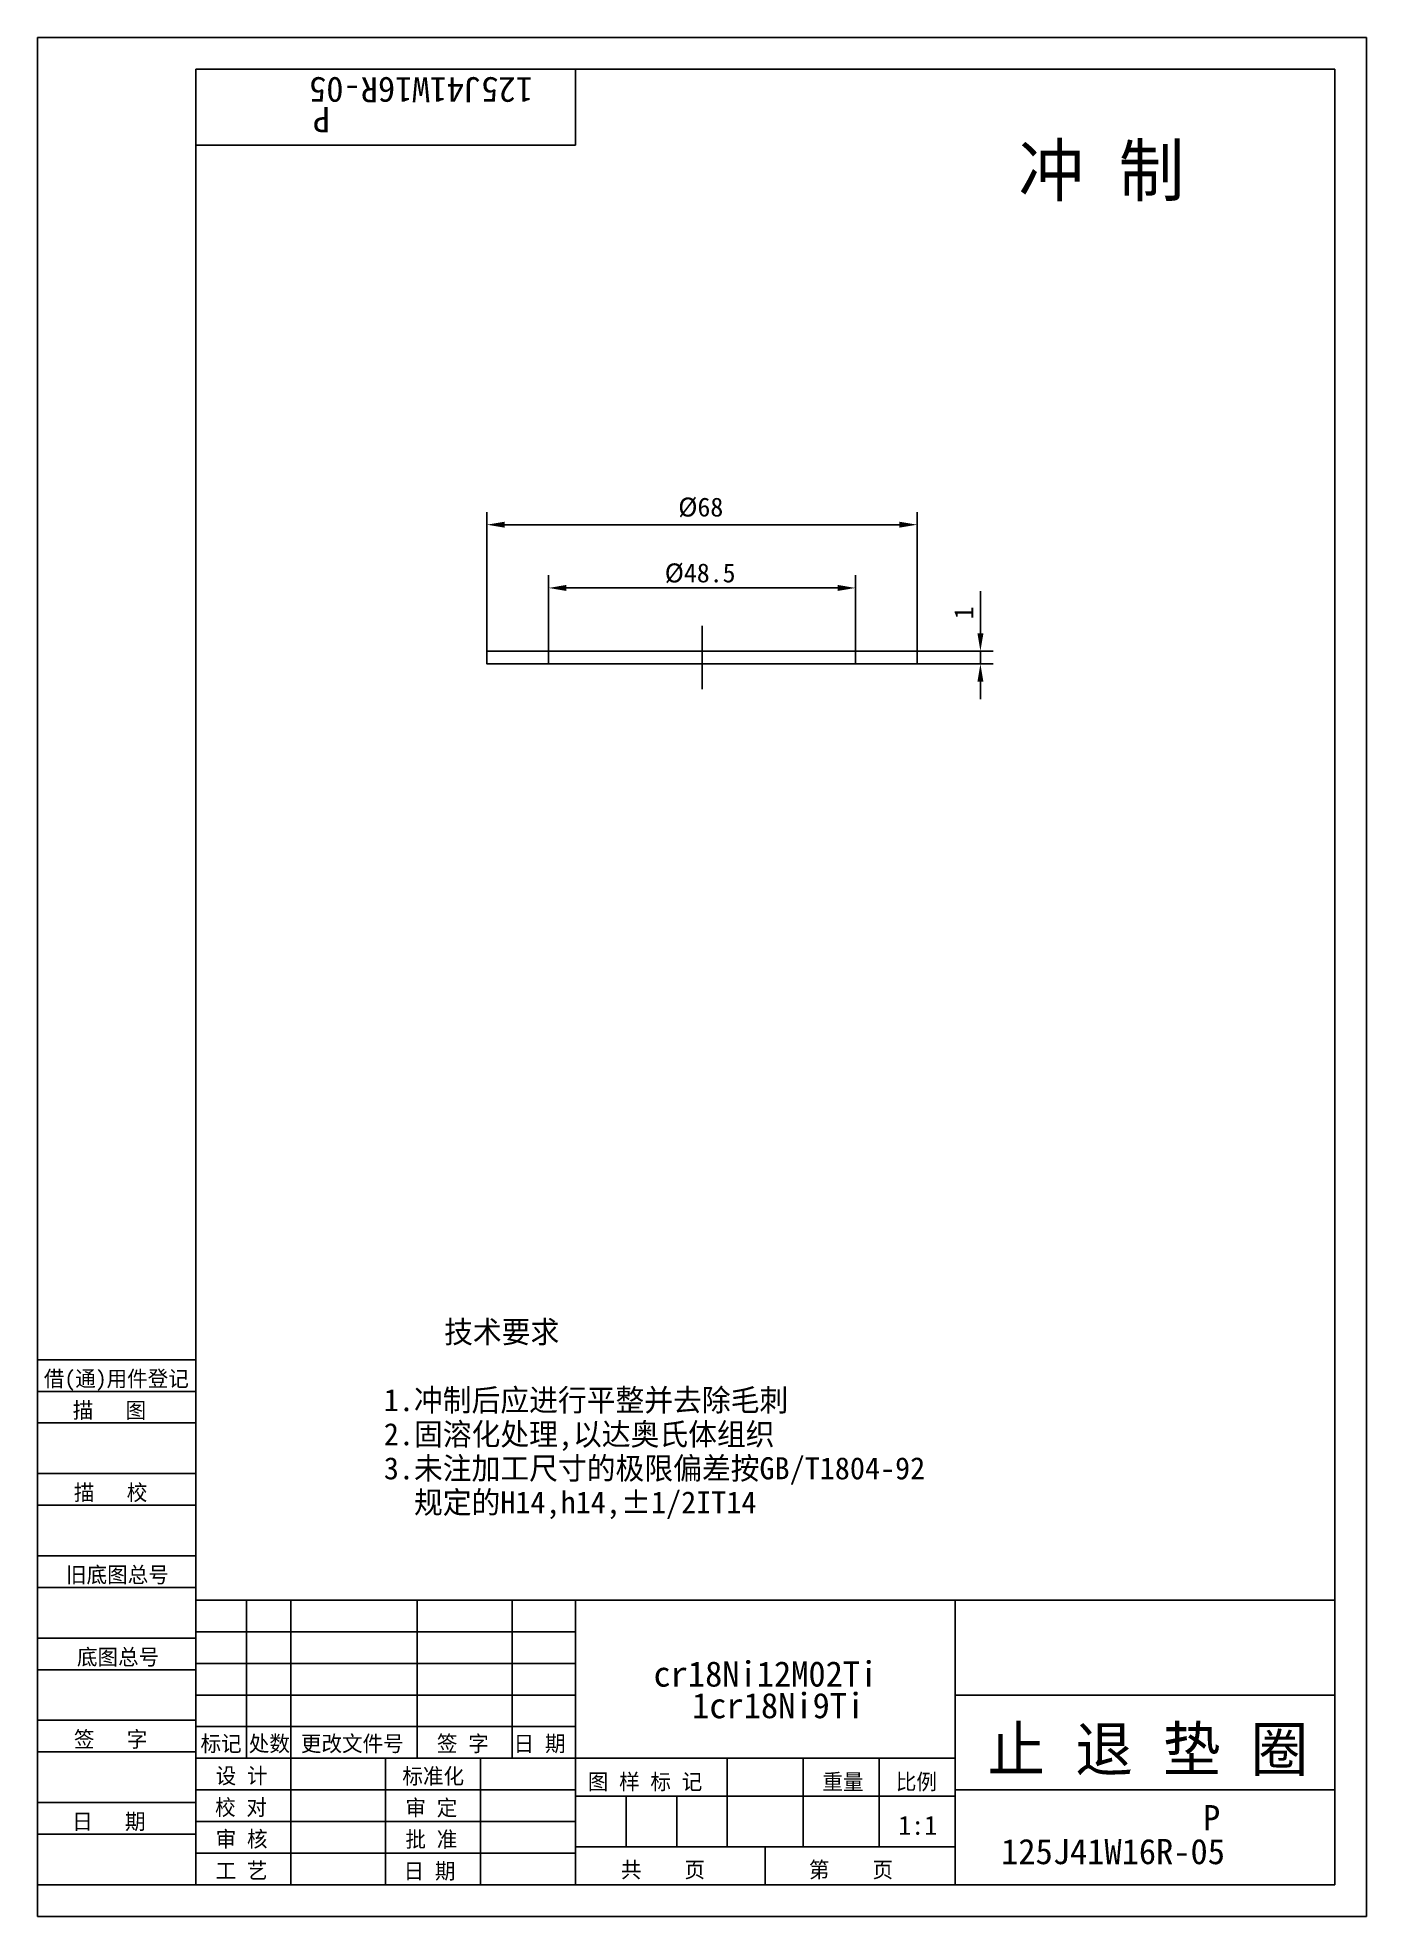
# Model space of a CAD drawing. Header units: metres. Extents: x 0 to 210, y 0 to 297.
import ezdxf

# ---------------------------------------------------------------- set-up
doc = ezdxf.new("R2010")
doc.units = ezdxf.units.M
for name, color, linetype in [('C', 6, 'Continuous'), ('D', 1, 'Continuous'), ('FL', 5, 'Continuous'), ('T', 7, 'Continuous'), ('TL', 4, 'Continuous')]:
    doc.layers.add(name, color=color, linetype=linetype)

# ---------------------------------------------------------------- blocks, each defined once
blk = doc.blocks.new('TUKUN4')
at = {"layer": 'FL'}
for p, q in [((0, 297), (0, 0)), ((210, 297), (0, 297)), ((210, 0), (210, 297)), ((0, 78), (25, 78)), ((0, 70), (25, 70)), ((0, 65), (25, 65)), ((0, 57), (25, 57)), ((0, 52), (25, 52)), ((33, 25), (33, 50)), ((40, 5), (40, 50)), ((60, 25), (60, 50)), ((75, 25), (75, 50)), ((25, 45), (85, 45)), ((0, 44), (25, 44)), ((0, 39), (25, 39)), ((25, 40), (85, 40)), ((25, 35), (85, 35)), ((0, 31), (25, 31)), ((25, 30), (85, 30)), ((0, 26), (25, 26)), ((70, 5), (70, 25)), ((0, 18), (25, 18)), ((25, 20), (85, 20)), ((25, 15), (85, 15)), ((0, 13), (25, 13)), ((25, 10), (85, 10)), ((0, 0), (210, 0))]:
    blk.add_line(p, q, dxfattribs=at)
at = {"layer": 'TL'}
for p, q in [((25, 5), (25, 292)), ((205, 292), (25, 292)), ((85, 292), (85, 280)), ((205, 5), (205, 292)), ((85, 280), (25, 280)), ((0, 88), (25, 88)), ((0, 83), (25, 83)), ((205, 50), (25, 50)), ((85, 5), (85, 50)), ((145, 5), (145, 50)), ((205, 35), (145, 35)), ((145, 25), (25, 25)), ((55, 5), (55, 25)), ((109, 11), (109, 25)), ((121, 11), (121, 25)), ((133, 11), (133, 25)), ((85, 19), (145, 19)), ((93, 11), (93, 19)), ((101, 11), (101, 19)), ((205, 20), (145, 20)), ((145, 11), (85, 11)), ((115, 5), (115, 11)), ((0, 5), (205, 5))]:
    blk.add_line(p, q, dxfattribs=at)
at = {"layer": 'T'}
for s, p in [('借(通)用件登记', (1, 83.76)), ('描   图', (5.56, 78.76)), ('描   校', (5.74, 65.76)), ('旧底图总号', (4.49, 52.76)), ('底图总号', (6.22, 39.76)), ('签   字', (5.74, 26.76)), ('标记', (25.75, 26.07)), ('处数', (33.38, 26.07)), ('更改文件号', (41.61, 26.07)), ('签 字', (63.1, 26.07)), ('日 期', (75.23, 26.07)), ('设 计', (28.14, 20.99)), ('标准化', (57.65, 20.93)), ('图 样 标 记', (86.95, 20.04)), ('重量', (124.03, 20.04)), ('比例', (135.64, 20.04)), ('校 对', (28.05, 15.99)), ('审 定', (58.13, 15.93)), ('日   期', (5.45, 13.76)), ('审 核', (28.14, 10.99)), ('批 准', (58.13, 10.93)), ('共    页', (92.18, 6.13)), ('第    页', (121.9, 6.13)), ('工 艺', (28.14, 5.99)), ('日 期', (57.84, 5.93))]:
    blk.add_text(s, height=2.5, dxfattribs=at).set_placement(p)

msp = doc.modelspace()

# ---------------------------------------------------------------- linework, layer by layer
at = {"layer": 'C'}
msp.add_lwpolyline([(105, 204), (105, 194)], dxfattribs=at)
at = {"layer": 'D'}
for p, q in [((71, 200), (71, 222)), ((73.8, 220), (136.2, 220)), ((139, 200), (139, 222)), ((80.75, 200), (80.75, 212)), ((129.25, 200), (129.25, 212)), ((83.55, 210), (126.45, 210)), ((149, 205.6), (149, 209.5)), ((149, 202.8), (149, 205.6)), ((139, 200), (151, 200)), ((149, 198), (149, 200)), ((139, 198), (151, 198)), ((149, 195.2), (149, 192.4))]:
    msp.add_line(p, q, dxfattribs=at)
for points in [[(73.8, 220.47), (73.8, 219.53), (71, 220)], [(136.2, 220.47), (136.2, 219.53), (139, 220)], [(83.55, 210.47), (83.55, 209.53), (80.75, 210)], [(126.45, 210.47), (126.45, 209.53), (129.25, 210)], [(148.53, 202.8), (149.47, 202.8), (149, 200)], [(148.53, 195.2), (149.47, 195.2), (149, 198)]]:
    msp.add_solid(points, dxfattribs=at)
at = {"layer": 'TL'}
for points in [[(80.75, 198), (71, 198), (71, 200), (80.75, 200), (80.75, 198)], [(80.75, 200), (129.25, 200)], [(129.25, 200), (129.25, 198), (139, 198), (139, 200), (129.25, 200)], [(80.75, 198), (129.25, 198)]]:
    msp.add_lwpolyline(points, dxfattribs=at)

# ---------------------------------------------------------------- block references
at = {"layer": 'D'}
msp.add_blockref('TUKUN4', (0, 0), dxfattribs=at)

# ---------------------------------------------------------------- texts
for s, height, rotation, p in [('125J41W16R-05', 4, 180, (78.28, 290.74)), ('P', 4, 180, (46.24, 286.02)), ('1', 3, 90, (147.86, 205.05))]:
    msp.add_text(s, height=height, rotation=rotation, dxfattribs=at).set_placement(p)
for s, height, p in [('冲 制', 8, (155, 272)), ('%%C68', 3, (101.25, 221.29)), ('%%C48.5', 3, (99.11, 210.88)), ('    技术要求', 3.5, (54.72, 90.65)), ('1.冲制后应进行平整并去除毛刺', 3.5, (54.72, 79.87)), ('2.固溶化处理,以达奥氏体组织', 3.5, (54.72, 74.48)), ('3.未注加工尺寸的极限偏差按GB/T1804-92          ', 3.5, (54.72, 69.09)), ('  规定的H14,h14,%%P1/2IT14', 3.5, (54.72, 63.7)), ('cr18Ni12M02Ti', 4, (97.33, 36.33)), ('1cr18Ni9Ti', 4, (103.43, 31.33)), ('止 退 垫 圈', 7, (150.12, 22.93)), ('1:1', 3, (136.03, 12.9)), ('P', 4, (184.18, 13.6)), ('125J41W16R-05', 4, (152.27, 8.26))]:
    msp.add_text(s, height=height, dxfattribs=at).set_placement(p)

doc.saveas('drawing.dxf')
